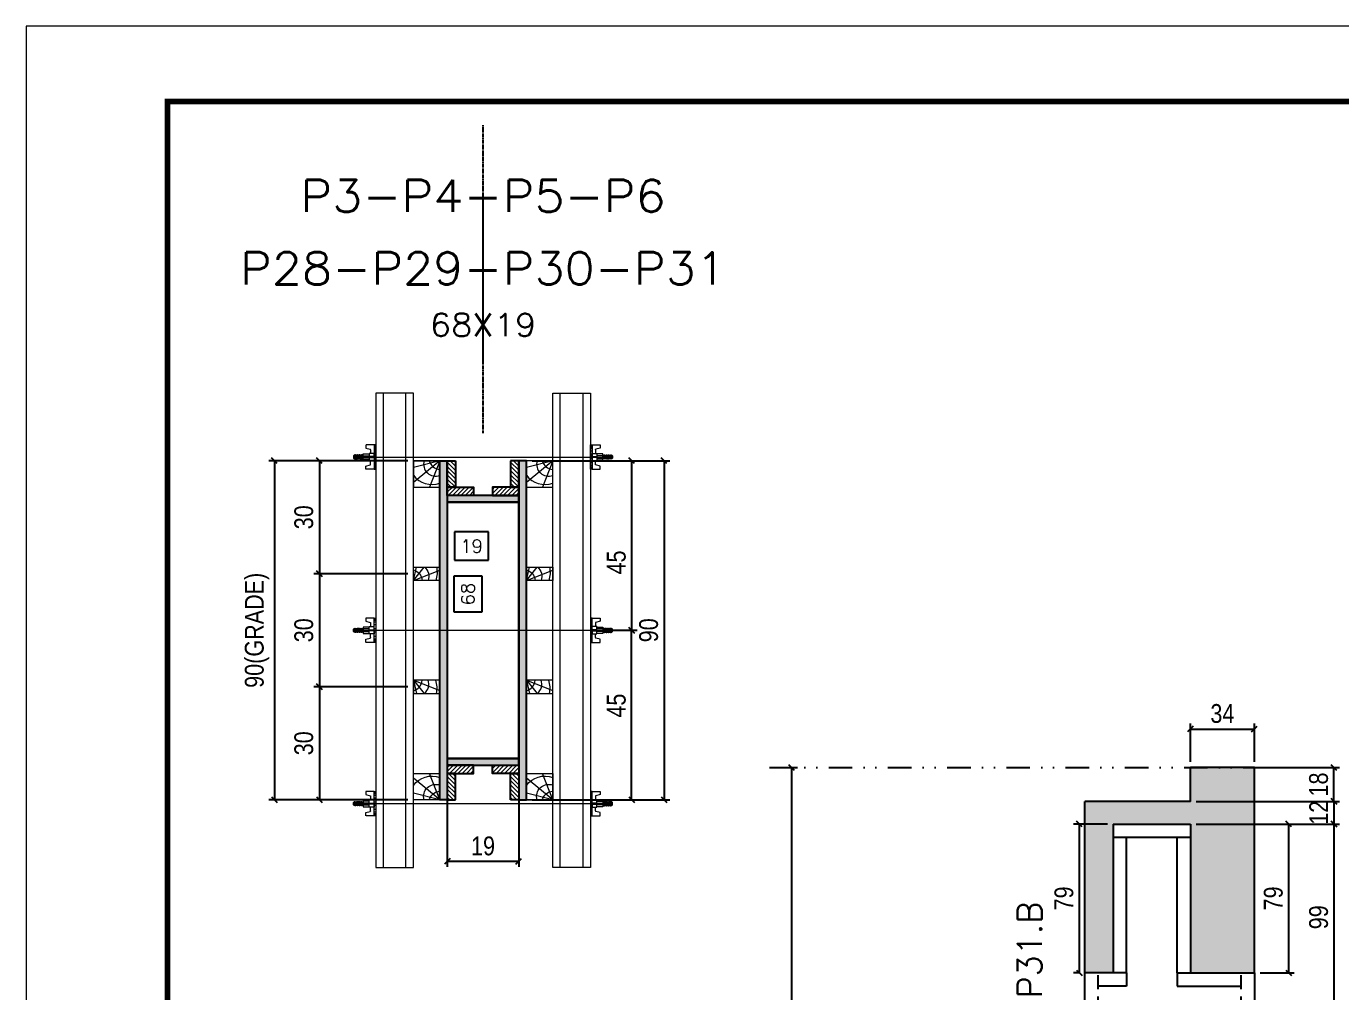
# Model space of a CAD drawing. Extents: x 808 to 7089, y -98 to 17032.
# Drawn here: x 5577 to 6275, y 15371 to 15884 of the extents above; entities that cross this region are included whole.
import ezdxf
from ezdxf.enums import TextEntityAlignment as Align

# ---------------------------------------------------------------- set-up
doc = ezdxf.new("R2010")
doc.units = 0
for name, pattern in [('DASHED', [0.75, 0.5, -0.25]), ('DIVIDE2', [0.625, 0.25, -0.125, 0, -0.125, 0, -0.125]), ('HIDDEN', [0.375, 0.25, -0.125])]:
    doc.linetypes.add(name, pattern=pattern)
for name, color, linetype in [('CHAPA', 1, 'Continuous'), ('COTA', 241, 'Continuous'), ('Cota Seção (2x)', 241, 'Continuous'), ('MEIO_PONT', 93, 'Continuous'), ('Nível', 160, 'Continuous'), ('Painéis', 200, 'Continuous'), ('SARR_2.2x7', 40, 'Continuous'), ('SARRAFO', 251, 'Continuous'), ('Sarrafo de Pressão', 42, 'HIDDEN'), ('Texto de Titulo', 7, 'Continuous'), ('Texto Qtd Sarr', 242, 'Continuous')]:
    doc.layers.add(name, color=color, linetype=linetype)
for name, color, linetype, lineweight in [('Folhas', 255, 'Continuous', 9), ('Hachura', 251, 'Continuous', 9), ('Madeira', 126, 'Continuous', 18), ('Perfil Metálico', 224, 'Continuous', 18), ('SARRAFO DE PRESSAO', 251, 'DASHED', 9), ('Texto Seção', 7, 'Continuous', 15)]:
    doc.layers.add(name, color=color, linetype=linetype, lineweight=lineweight)
doc.styles.add('COTA TECNICA', font='techl___.ttf', dxfattribs={"height": 10})
doc.styles.add('COTA TECNICA 2X', font='techl___.ttf', dxfattribs={"height": 10})
doc.styles.add('COTA TECNICA-50', font='techl___.ttf', dxfattribs={"height": 10})
doc.styles.add('REGUA-120', font='ROMANS.shx', dxfattribs={"height": 15})
doc.styles.add('ROMANS', font='romans.shx')
doc.dimstyles.new('COTA PAINEL-50', dxfattribs={"dimtxt": 10, "dimasz": 3, "dimexe": 3, "dimexo": 3, "dimgap": 3, "dimtad": 1, "dimdec": 1, "dimzin": 12, "dimdsep": 46, "dimtxsty": 'COTA TECNICA-50', "dimblk1": 'OBLIQUE', "dimblk2": 'OBLIQUE', "dimsah": 1, "dimcen": 0.9, "dimclrd": 4, "dimclre": 4, "dimclrt": 240, "dimadec": 1, "dimazin": 3, "dimtfac": 1, "dimtdec": 1, "dimtmove": 0, "dimatfit": 3, "dimfxl": 1, "dimtolj": 1, "dimtzin": 12, "dimarcsym": 0})
doc.dimstyles.new('PAINEL', dxfattribs={"dimtxt": 10, "dimasz": 3, "dimexe": 3, "dimexo": 3, "dimgap": 3, "dimtad": 1, "dimdec": 1, "dimzin": 12, "dimdsep": 46, "dimtxsty": 'COTA TECNICA', "dimblk1": 'OBLIQUE', "dimblk2": 'OBLIQUE', "dimsah": 1, "dimcen": 0.9, "dimclrd": 4, "dimclre": 4, "dimclrt": 240, "dimadec": 1, "dimazin": 3, "dimtfac": 1, "dimtdec": 1, "dimtmove": 0, "dimatfit": 3, "dimfxl": 1, "dimtolj": 1, "dimtzin": 12, "dimarcsym": 0})
doc.dimstyles.new('SECAO PILAR', dxfattribs={"dimtxt": 10, "dimasz": 3, "dimexe": 3, "dimexo": 3, "dimgap": 3, "dimtad": 1, "dimdec": 1, "dimlfac": 0.5, "dimzin": 12, "dimdsep": 46, "dimtxsty": 'COTA TECNICA 2X', "dimblk1": 'OBLIQUE', "dimblk2": 'OBLIQUE', "dimsah": 1, "dimcen": 0.9, "dimclrd": 256, "dimclre": 256, "dimclrt": 256, "dimadec": 1, "dimazin": 3, "dimtfac": 1, "dimtdec": 1, "dimtmove": 0, "dimatfit": 3, "dimfxl": 1, "dimtolj": 1, "dimtzin": 12, "dimarcsym": 0})
doc.dimstyles.new('SECÇÃO 2', dxfattribs={"dimtxt": 7, "dimasz": 6, "dimexe": 0.18, "dimexo": 2, "dimgap": -4, "dimtad": 3, "dimdec": 1, "dimlfac": 0.5, "dimzin": 12, "dimdsep": 46, "dimtxsty": 'ROMANS', "dimblk": 'ARCHTICK', "dimcen": 0.09, "dimse1": 1, "dimse2": 1, "dimsd1": 1, "dimsd2": 1, "dimclrd": 180, "dimclre": 5, "dimclrt": 1, "dimadec": 0, "dimazin": 3, "dimtfac": 1, "dimtdec": 1, "dimtofl": 0, "dimtmove": 0, "dimatfit": 3, "dimldrblk": 'ARCHTICK', "dimfxl": 1, "dimtolj": 1, "dimtzin": 0, "dimarcsym": 0})
pattern_1 = [(135, (-17091.1836, 24976.1501), (-1.12253202, -1.12253202), [])]
pattern_2 = [(135, (-17091.1836, 24777.1501), (-1.12253202, -1.12253202), [])]
pattern_3 = [(45, (15303.1764, 38383.0064), (-1.12253202, 1.12253202), [])]
pattern_4 = [(45, (15303.1764, 38419.0064), (-1.12253202, 1.12253202), [])]

# ---------------------------------------------------------------- blocks, each defined once
blk = doc.blocks.new('9999999999')
at = {"layer": 'Folhas'}
blk.add_lwpolyline([(98138.98, 34190.21), (99623.98, 34190.21), (99623.98, 35240.21), (98138.98, 35240.21)], close=True, dxfattribs=at)
at = {"layer": 'Folhas', "color": 30, "const_width": 3}
blk.add_lwpolyline([(98213.98, 34230.21), (99583.98, 34230.21), (99583.98, 35200.21), (98213.98, 35200.21)], close=True, dxfattribs=at)
blk = doc.blocks.new('titulo1')
at = {"layer": 'Defpoints', "color": 252, "linetype": 'HIDDEN', "ltscale": 2}
blk.add_line((0, 0), (0, 125), dxfattribs=at)
at = {"layer": 'Defpoints', "style": 'ROMANS', "oblique": 15}
blk.add_attdef('FOLHA', text='', height=10, dxfattribs=at).set_placement((0, 15.58), align=Align.MIDDLE_CENTER)
at = {"layer": 'Texto Qtd Sarr', "color": 3, "style": 'ROMANS', "oblique": 15}
for tag, height, p in [('TITULO', 17, (0, 71.45)), ('SEÇÃO', 12, (0, 41.55))]:
    blk.add_attdef(tag, text='', height=height, dxfattribs=at).set_placement(p, align=Align.MIDDLE_CENTER)
blk = doc.blocks.new('*D52')
at = {"layer": 'Cota Seção (2x)', "color": 180, "lineweight": -2, "transparency": 16777216}
for p, q in [((5818.7, 15591.93), (5803.7, 15591.93)), ((5803.7, 15591.93), (5803.7, 15572.93)), ((5818.7, 15572.93), (5818.7, 15591.93)), ((5803.7, 15572.93), (5818.7, 15572.93))]:
    blk.add_line(p, q, dxfattribs=at)
at = {"layer": 'Defpoints', "color": 0, "transparency": 16777216}
for p in [(5800.22, 15631.2), (5800.22, 15495.2), (5822.7, 15495.2)]:
    blk.add_point(p, dxfattribs=at)
at = {"layer": 'Cota Seção (2x)', "color": 1, "transparency": 16777216, "insert": (5811.2, 15582.43), "char_height": 7, "attachment_point": 5, "rotation": 90, "style": 'ROMANS'}
blk.add_mtext('\\A1;68', dxfattribs=at)
blk = doc.blocks.new('_ArchTick')
at = {"color": 0, "linetype": 'ByBlock', "const_width": 0.15}
blk.add_lwpolyline([(-0.5, -0.5), (0.5, 0.5)], dxfattribs=at)
blk = doc.blocks.new('*D53')
at = {"layer": 'Cota Seção (2x)', "color": 180, "lineweight": -2, "transparency": 16777216}
for p, q in [((5822.14, 15615.41), (5804.14, 15615.41)), ((5804.14, 15615.41), (5804.14, 15600.41)), ((5822.14, 15600.41), (5822.14, 15615.41)), ((5804.14, 15600.41), (5822.14, 15600.41))]:
    blk.add_line(p, q, dxfattribs=at)
at = {"layer": 'Defpoints', "color": 0, "transparency": 16777216}
for p in [(5800.22, 15631.2), (5838.22, 15631.2), (5838.22, 15596.41)]:
    blk.add_point(p, dxfattribs=at)
at = {"layer": 'Cota Seção (2x)', "color": 1, "transparency": 16777216, "insert": (5813.14, 15607.91), "char_height": 7, "attachment_point": 5, "style": 'ROMANS'}
blk.add_mtext('\\A1;19', dxfattribs=at)
blk = doc.blocks.new('_Oblique')
at = {"color": 0, "linetype": 'ByBlock', "lineweight": -2}
blk.add_line((-0.5, -0.5), (0.5, 0.5), dxfattribs=at)
blk = doc.blocks.new('*D61')
at = {"layer": 'Cota Seção (2x)', "lineweight": -2, "transparency": 16777216}
for p, q in [((5800.22, 15488.6), (5800.22, 15437.56)), ((5838.22, 15488.6), (5838.22, 15437.56)), ((5800.22, 15440.56), (5838.22, 15440.56))]:
    blk.add_line(p, q, dxfattribs=at)
at = {"layer": 'Defpoints', "color": 0, "transparency": 16777216}
for p in [(5800.22, 15491.6), (5838.22, 15491.6), (5838.22, 15440.56)]:
    blk.add_point(p, dxfattribs=at)
at = {"layer": 'Cota Seção (2x)', "lineweight": -2, "transparency": 16777216, "xscale": 3, "yscale": 3, "zscale": 3, "rotation": 180}
blk.add_blockref('_Oblique', (5800.22, 15440.56), dxfattribs=at)
at = {"layer": 'Cota Seção (2x)', "lineweight": -2, "transparency": 16777216, "xscale": 3, "yscale": 3, "zscale": 3}
blk.add_blockref('_Oblique', (5838.22, 15440.56), dxfattribs=at)
at = {"layer": 'Cota Seção (2x)', "transparency": 16777216, "insert": (5819.22, 15448.65), "char_height": 10, "attachment_point": 5, "style": 'COTA TECNICA 2X'}
blk.add_mtext('\\A1;19', dxfattribs=at)
blk = doc.blocks.new('*D54')
at = {"layer": 'Cota Seção (2x)', "lineweight": -2, "transparency": 16777216}
for p, q in [((5779.22, 15653.2), (5705.45, 15653.2)), ((5708.45, 15653.2), (5708.45, 15473.2)), ((5779.22, 15473.2), (5705.45, 15473.2))]:
    blk.add_line(p, q, dxfattribs=at)
at = {"layer": 'Defpoints', "color": 0, "transparency": 16777216}
for p in [(5782.22, 15653.2), (5708.45, 15473.2), (5782.22, 15473.2)]:
    blk.add_point(p, dxfattribs=at)
at = {"layer": 'Cota Seção (2x)', "lineweight": -2, "transparency": 16777216, "xscale": 3, "yscale": 3, "zscale": 3}
for p, rotation in [((5708.45, 15653.2), 90), ((5708.45, 15473.2), 270)]:
    blk.add_blockref('_Oblique', p, dxfattribs=dict(at, rotation=rotation))
at = {"layer": 'Cota Seção (2x)', "transparency": 16777216, "insert": (5699.23, 15563.2), "char_height": 10, "attachment_point": 5, "rotation": 90, "style": 'COTA TECNICA 2X'}
blk.add_mtext('\\A1;90(GRADE)', dxfattribs=at)
blk = doc.blocks.new('*D55')
at = {"layer": 'Cota Seção (2x)', "lineweight": -2, "transparency": 16777216}
for p, q in [((5779.22, 15533.2), (5729.29, 15533.2)), ((5732.29, 15533.2), (5732.29, 15473.2)), ((5779.22, 15473.2), (5729.29, 15473.2))]:
    blk.add_line(p, q, dxfattribs=at)
at = {"layer": 'Defpoints', "color": 0, "transparency": 16777216}
for p in [(5782.22, 15533.2), (5732.29, 15473.2), (5782.22, 15473.2)]:
    blk.add_point(p, dxfattribs=at)
at = {"layer": 'Cota Seção (2x)', "lineweight": -2, "transparency": 16777216, "xscale": 3, "yscale": 3, "zscale": 3}
for p, rotation in [((5732.29, 15533.2), 90), ((5732.29, 15473.2), 270)]:
    blk.add_blockref('_Oblique', p, dxfattribs=dict(at, rotation=rotation))
at = {"layer": 'Cota Seção (2x)', "transparency": 16777216, "insert": (5724.07, 15503.2), "char_height": 10, "attachment_point": 5, "rotation": 90, "style": 'COTA TECNICA 2X'}
blk.add_mtext('\\A1;30', dxfattribs=at)
blk = doc.blocks.new('*D56')
at = {"layer": 'Cota Seção (2x)', "lineweight": -2, "transparency": 16777216}
for p, q in [((5779.22, 15653.2), (5729.29, 15653.2)), ((5732.29, 15653.2), (5732.29, 15593.2)), ((5779.22, 15593.2), (5729.29, 15593.2))]:
    blk.add_line(p, q, dxfattribs=at)
at = {"layer": 'Defpoints', "color": 0, "transparency": 16777216}
for p in [(5782.22, 15653.2), (5732.29, 15593.2), (5782.22, 15593.2)]:
    blk.add_point(p, dxfattribs=at)
at = {"layer": 'Cota Seção (2x)', "lineweight": -2, "transparency": 16777216, "xscale": 3, "yscale": 3, "zscale": 3}
for p, rotation in [((5732.29, 15653.2), 90), ((5732.29, 15593.2), 270)]:
    blk.add_blockref('_Oblique', p, dxfattribs=dict(at, rotation=rotation))
at = {"layer": 'Cota Seção (2x)', "transparency": 16777216, "insert": (5724.07, 15623.2), "char_height": 10, "attachment_point": 5, "rotation": 90, "style": 'COTA TECNICA 2X'}
blk.add_mtext('\\A1;30', dxfattribs=at)
blk = doc.blocks.new('*D57')
at = {"layer": 'Cota Seção (2x)', "lineweight": -2, "transparency": 16777216}
for p, q in [((5779.22, 15593.2), (5729.29, 15593.2)), ((5732.29, 15593.2), (5732.29, 15533.2)), ((5779.22, 15533.2), (5729.29, 15533.2))]:
    blk.add_line(p, q, dxfattribs=at)
at = {"layer": 'Defpoints', "color": 0, "transparency": 16777216}
for p in [(5782.22, 15593.2), (5732.29, 15533.2), (5782.22, 15533.2)]:
    blk.add_point(p, dxfattribs=at)
at = {"layer": 'Cota Seção (2x)', "lineweight": -2, "transparency": 16777216, "xscale": 3, "yscale": 3, "zscale": 3}
for p, rotation in [((5732.29, 15593.2), 90), ((5732.29, 15533.2), 270)]:
    blk.add_blockref('_Oblique', p, dxfattribs=dict(at, rotation=rotation))
at = {"layer": 'Cota Seção (2x)', "transparency": 16777216, "insert": (5724.07, 15563.2), "char_height": 10, "attachment_point": 5, "rotation": 90, "style": 'COTA TECNICA 2X'}
blk.add_mtext('\\A1;30', dxfattribs=at)
blk = doc.blocks.new('*D58')
at = {"layer": 'Cota Seção (2x)', "lineweight": -2, "transparency": 16777216}
for p, q in [((5845.22, 15653.2), (5918.33, 15653.2)), ((5915.33, 15653.2), (5915.33, 15473.2)), ((5845.22, 15473.2), (5918.33, 15473.2))]:
    blk.add_line(p, q, dxfattribs=at)
at = {"layer": 'Defpoints', "color": 0, "transparency": 16777216}
for p in [(5842.22, 15653.2), (5842.22, 15473.2), (5915.33, 15473.2)]:
    blk.add_point(p, dxfattribs=at)
at = {"layer": 'Cota Seção (2x)', "lineweight": -2, "transparency": 16777216, "xscale": 3, "yscale": 3, "zscale": 3}
for p, rotation in [((5915.33, 15653.2), 90), ((5915.33, 15473.2), 270)]:
    blk.add_blockref('_Oblique', p, dxfattribs=dict(at, rotation=rotation))
at = {"layer": 'Cota Seção (2x)', "transparency": 16777216, "insert": (5907.2, 15563.2), "char_height": 10, "attachment_point": 5, "rotation": 90, "style": 'COTA TECNICA 2X'}
blk.add_mtext('\\A1;90', dxfattribs=at)
blk = doc.blocks.new('*D59')
at = {"layer": 'Cota Seção (2x)', "lineweight": -2, "transparency": 16777216}
for p, q in [((5879.22, 15653.2), (5901.13, 15653.2)), ((5898.13, 15653.2), (5898.13, 15563.2)), ((5879.22, 15563.2), (5901.13, 15563.2))]:
    blk.add_line(p, q, dxfattribs=at)
at = {"layer": 'Defpoints', "color": 0, "transparency": 16777216}
for p in [(5876.22, 15653.2), (5876.22, 15563.2), (5898.13, 15563.2)]:
    blk.add_point(p, dxfattribs=at)
at = {"layer": 'Cota Seção (2x)', "lineweight": -2, "transparency": 16777216, "xscale": 3, "yscale": 3, "zscale": 3}
for p, rotation in [((5898.13, 15653.2), 90), ((5898.13, 15563.2), 270)]:
    blk.add_blockref('_Oblique', p, dxfattribs=dict(at, rotation=rotation))
at = {"layer": 'Cota Seção (2x)', "transparency": 16777216, "insert": (5890.02, 15599.2), "char_height": 10, "attachment_point": 5, "rotation": 90, "style": 'COTA TECNICA 2X'}
blk.add_mtext('\\A1;45', dxfattribs=at)
blk = doc.blocks.new('*D60')
at = {"layer": 'Cota Seção (2x)', "lineweight": -2, "transparency": 16777216}
for p, q in [((5879.22, 15563.2), (5901.13, 15563.2)), ((5898.13, 15473.2), (5898.13, 15563.2)), ((5879.22, 15473.2), (5901.13, 15473.2))]:
    blk.add_line(p, q, dxfattribs=at)
at = {"layer": 'Defpoints', "color": 0, "transparency": 16777216}
for p in [(5876.22, 15563.2), (5898.13, 15563.2), (5876.22, 15473.2)]:
    blk.add_point(p, dxfattribs=at)
at = {"layer": 'Cota Seção (2x)', "lineweight": -2, "transparency": 16777216, "xscale": 3, "yscale": 3, "zscale": 3}
for p, rotation in [((5898.13, 15563.2), 90), ((5898.13, 15473.2), 270)]:
    blk.add_blockref('_Oblique', p, dxfattribs=dict(at, rotation=rotation))
at = {"layer": 'Cota Seção (2x)', "transparency": 16777216, "insert": (5890.02, 15523.2), "char_height": 10, "attachment_point": 5, "rotation": 90, "style": 'COTA TECNICA 2X'}
blk.add_mtext('\\A1;45', dxfattribs=at)
blk = doc.blocks.new('C')
at = {"layer": 'Hachura', "color": 0}
for p, q in [((0, 3.22), (0, -3.22)), ((0.45, 3.22), (0, 3.22)), ((0.46, 3.16), (0, 3.16)), ((0.46, 3.05), (0, 3.05)), ((0.46, 2.88), (0, 2.88)), ((0, 2.75), (0, -1.16)), ((0.46, 2.65), (0, 2.65)), ((0.46, 2.23), (0, 2.23)), ((0.46, 1.51), (0, 1.51)), ((0.39, 0.49), (0.17, 0.49)), ((0.45, -3.23), (0.45, 3.22)), ((0.45, 3.22), (2.58, 3.22)), ((1.74, 0.97), (0.45, 0.97)), ((1.45, 0.1), (0.45, 0.1)), ((1.35, 1.94), (1.35, 0.96)), ((2.58, 2.39), (1.47, 2.09)), ((1.74, -0.97), (1.74, 0.97)), ((1.74, 0.97), (1.74, 0.84)), ((1.74, 0.97), (1.74, 0.84)), ((1.74, 0.84), (3.35, 0.84)), ((3.35, 0.45), (1.74, 0.45)), ((2.58, 3.22), (2.58, 2.39)), ((3.32, 0.84), (3.32, -0.84)), ((3.35, 0.84), (3.35, -0.84)), ((3.68, 0.45), (3.35, 0.45)), ((3.84, -0.52), (3.35, 0.45)), ((3.35, 0.06), (3.67, -0.57)), ((3.68, 0.45), (4.16, -0.52)), ((3.72, 0.5), (4.25, -0.57)), ((4.37, -0.55), (3.83, 0.53)), ((4.15, 0.45), (3.93, 0.45)), ((4.42, -0.52), (3.93, 0.45)), ((4.15, 0.45), (4.26, 0.45)), ((4.26, 0.45), (4.74, -0.52)), ((4.3, 0.5), (4.83, -0.57)), ((4.95, -0.55), (4.41, 0.53)), ((4.51, 0.45), (4.84, 0.45)), ((5, -0.52), (4.51, 0.45)), ((4.84, 0.45), (5.32, -0.52)), ((4.88, 0.5), (5.41, -0.57)), ((5.53, -0.55), (4.99, 0.53)), ((5.58, -0.52), (5.09, 0.45)), ((5.42, 0.45), (5.09, 0.45)), ((5.58, -0.52), (5.09, 0.45)), ((5.42, 0.45), (5.74, -0.19)), ((5.46, 0.5), (5.74, -0.07)), ((5.74, 0.19), (5.57, 0.53)), ((5.74, 0.32), (5.68, 0.45)), ((5.68, 0.45), (5.74, 0.45)), ((5.74, 0.45), (5.9, 0.29)), ((5.74, 0.45), (5.74, -0.52)), ((5.9, -0.36), (5.9, 0.29)), ((0.45, 0), (0, 0)), ((0.46, -1.52), (0, -1.52)), ((0.46, -2.23), (0, -2.23)), ((0.46, -2.65), (0, -2.65)), ((0.46, -2.88), (0, -2.88)), ((0.46, -3.05), (0, -3.05)), ((0.46, -3.16), (0, -3.16)), ((0, -3.22), (2.57, -3.22)), ((0.08, -0.48), (0.29, -0.48)), ((0.29, -0.48), (0.4, -0.48)), ((0.45, 0), (0.45, -0.97)), ((0.45, -0.16), (1.45, -0.16)), ((0.45, -0.65), (0.45, -0.32)), ((0.45, -3.23), (0.45, -0.65)), ((0.45, -0.97), (1.74, -0.97)), ((1.35, -1.94), (1.35, -0.97)), ((2.58, -2.39), (1.47, -2.1)), ((3.35, -0.32), (1.74, -0.32)), ((3.35, -0.84), (1.74, -0.84)), ((2.58, -3.23), (2.58, -2.39)), ((3.35, -0.07), (3.58, -0.52)), ((3.35, -0.52), (3.58, -0.52)), ((3.84, -0.52), (4.16, -0.52)), ((4.42, -0.52), (4.74, -0.52)), ((4.63, -0.52), (4.74, -0.52)), ((5, -0.52), (5.32, -0.52)), ((5.58, -0.52), (5.74, -0.52)), ((5.74, -0.52), (5.9, -0.36)), ((5.74, -0.52), (5.74, -0.52))]:
    blk.add_line(p, q, dxfattribs=at)
for centre, radius, start, end in [((1.52, 1.94), 0.161, 104.7436, 180), ((1.44, -0.03), 0.129, 272.695, 87.305), ((3.81, 0.39), 0.143, 25.5688, 154.4312), ((4.39, 0.39), 0.143, 25.5688, 154.4312), ((4.97, 0.39), 0.143, 25.5688, 154.4312), ((5.55, 0.39), 0.143, 25.5688, 154.4312), ((0.17, -0.37), 0.174, 221.744, 317.8592), ((1.52, -1.94), 0.161, 180, 255.2564), ((3.71, -0.4), 0.174, 222.1408, 318.256), ((4.29, -0.4), 0.174, 222.1408, 318.256), ((4.87, -0.4), 0.174, 222.1408, 318.256), ((5.45, -0.4), 0.174, 222.1408, 318.256), ((5.61, -0.4), 0.174, 317.8592, 318.256)]:
    blk.add_arc(centre, radius, start, end, dxfattribs=at)
blk = doc.blocks.new('PONTALETE')
at = {"layer": 'Madeira'}
for q in [(2.71, 7), (7, 5.76), (7, 1.74)]:
    blk.add_line((0, 0), q, dxfattribs=at)
blk.add_lwpolyline([(0, 0), (7, 0), (7, 7), (0, 7)], close=True, dxfattribs=at)
for centre, radius, start, end in [((2.04, 0.06), 6.23, 37.2818, 109.0913), ((1.09, 0.9), 3.19, 343.603, 109.9847), ((-0.21, -0.78), 3.09, 14.6322, 86.0383)]:
    blk.add_arc(centre, radius, start, end, dxfattribs=at)
blk = doc.blocks.new('MEIO PONTALETE')
at = {"layer": 'Madeira'}
for q in [(2.71, 7), (3.5, 2.88), (3.5, 0.87)]:
    blk.add_line((0, 0), q, dxfattribs=at)
blk.add_lwpolyline([(0, 0), (3.5, 0), (3.5, 7), (0, 7)], close=True, dxfattribs=at)
for centre, radius, start, end in [((2.04, 0.06), 6.23, 76.4499, 109.0913), ((1.09, 0.9), 3.19, 40.9063, 109.9847), ((-0.21, -0.78), 3.09, 14.6322, 86.0383)]:
    blk.add_arc(centre, radius, start, end, dxfattribs=at)
blk = doc.blocks.new('*D94')
at = {"layer": 'COTA', "color": 4, "lineweight": -2, "transparency": 16777216}
for p, q in [((5974.34, 15490.32), (5986.19, 15490.32)), ((5983.19, 15159.32), (5983.19, 15490.32)), ((5974.34, 15159.32), (5986.19, 15159.32))]:
    blk.add_line(p, q, dxfattribs=at)
at = {"layer": 'Defpoints', "color": 0, "transparency": 16777216}
for p in [(5971.34, 15490.32), (5983.19, 15490.32), (5971.34, 15159.32)]:
    blk.add_point(p, dxfattribs=at)
at = {"layer": 'COTA', "color": 4, "lineweight": -2, "transparency": 16777216, "xscale": 3, "yscale": 3, "zscale": 3}
for p, rotation in [((5983.19, 15490.32), 90), ((5983.19, 15159.32), 270)]:
    blk.add_blockref('_Oblique', p, dxfattribs=dict(at, rotation=rotation))
at = {"layer": 'COTA', "color": 240, "transparency": 16777216, "insert": (5974.97, 15324.82), "char_height": 10, "attachment_point": 5, "rotation": 90, "style": 'COTA TECNICA-50'}
blk.add_mtext('\\A1;331', dxfattribs=at)
blk = doc.blocks.new('*D71')
at = {"layer": 'COTA', "color": 4, "lineweight": -2, "transparency": 16777216}
for p, q in [((6197.85, 15460.32), (6274.08, 15460.32)), ((6271.08, 15460.32), (6271.08, 15361.32)), ((6231.85, 15361.32), (6274.08, 15361.32))]:
    blk.add_line(p, q, dxfattribs=at)
at = {"layer": 'Defpoints', "color": 0, "transparency": 16777216}
for p in [(6194.85, 15460.32), (6228.85, 15361.32), (6271.08, 15361.32)]:
    blk.add_point(p, dxfattribs=at)
at = {"layer": 'COTA', "color": 4, "lineweight": -2, "transparency": 16777216, "xscale": 3, "yscale": 3, "zscale": 3}
for p, rotation in [((6271.08, 15460.32), 90), ((6271.08, 15361.32), 270)]:
    blk.add_blockref('_Oblique', p, dxfattribs=dict(at, rotation=rotation))
at = {"layer": 'COTA', "color": 240, "transparency": 16777216, "insert": (6262.99, 15410.82), "char_height": 10, "attachment_point": 5, "rotation": 90, "style": 'COTA TECNICA'}
blk.add_mtext('\\A1;99', dxfattribs=at)
blk = doc.blocks.new('*D85')
at = {"layer": 'COTA', "color": 4, "lineweight": -2, "transparency": 16777216}
for p, q in [((6197.85, 15460.32), (6250.03, 15460.32)), ((6247.03, 15460.32), (6247.03, 15381.32)), ((6231.85, 15381.32), (6250.03, 15381.32))]:
    blk.add_line(p, q, dxfattribs=at)
at = {"layer": 'Defpoints', "color": 0, "transparency": 16777216}
for p in [(6194.85, 15460.32), (6228.85, 15381.32), (6247.03, 15381.32)]:
    blk.add_point(p, dxfattribs=at)
at = {"layer": 'COTA', "color": 4, "lineweight": -2, "transparency": 16777216, "xscale": 3, "yscale": 3, "zscale": 3}
for p, rotation in [((6247.03, 15460.32), 90), ((6247.03, 15381.32), 270)]:
    blk.add_blockref('_Oblique', p, dxfattribs=dict(at, rotation=rotation))
at = {"layer": 'COTA', "color": 240, "transparency": 16777216, "insert": (6238.92, 15420.82), "char_height": 10, "attachment_point": 5, "rotation": 90, "style": 'COTA TECNICA'}
blk.add_mtext('\\A1;79', dxfattribs=at)
blk = doc.blocks.new('*D87')
at = {"layer": 'COTA', "color": 4, "lineweight": -2, "transparency": 16777216}
for p, q in [((6231.85, 15490.32), (6274.08, 15490.32)), ((6271.08, 15472.32), (6271.08, 15490.32)), ((6197.85, 15472.32), (6274.08, 15472.32))]:
    blk.add_line(p, q, dxfattribs=at)
at = {"layer": 'Defpoints', "color": 0, "transparency": 16777216}
for p in [(6228.85, 15490.32), (6271.08, 15490.32), (6194.85, 15472.32)]:
    blk.add_point(p, dxfattribs=at)
at = {"layer": 'COTA', "color": 4, "lineweight": -2, "transparency": 16777216, "xscale": 3, "yscale": 3, "zscale": 3}
for p, rotation in [((6271.08, 15490.32), 90), ((6271.08, 15472.32), 270)]:
    blk.add_blockref('_Oblique', p, dxfattribs=dict(at, rotation=rotation))
at = {"layer": 'COTA', "color": 240, "transparency": 16777216, "insert": (6262.98, 15481.32), "char_height": 10, "attachment_point": 5, "rotation": 90, "style": 'COTA TECNICA'}
blk.add_mtext('\\A1;18', dxfattribs=at)
blk = doc.blocks.new('*D88')
at = {"layer": 'COTA', "color": 4, "lineweight": -2, "transparency": 16777216}
for p, q in [((6197.85, 15472.32), (6274.08, 15472.32)), ((6271.08, 15472.32), (6271.08, 15460.32)), ((6197.85, 15460.32), (6274.08, 15460.32))]:
    blk.add_line(p, q, dxfattribs=at)
at = {"layer": 'Defpoints', "color": 0, "transparency": 16777216}
for p in [(6194.85, 15472.32), (6194.85, 15460.32), (6271.08, 15460.32)]:
    blk.add_point(p, dxfattribs=at)
at = {"layer": 'COTA', "color": 4, "lineweight": -2, "transparency": 16777216, "xscale": 3, "yscale": 3, "zscale": 3}
for p, rotation in [((6271.08, 15472.32), 90), ((6271.08, 15460.32), 270)]:
    blk.add_blockref('_Oblique', p, dxfattribs=dict(at, rotation=rotation))
at = {"layer": 'COTA', "color": 240, "transparency": 16777216, "insert": (6263.02, 15466.32), "char_height": 10, "attachment_point": 5, "rotation": 90, "style": 'COTA TECNICA'}
blk.add_mtext('\\A1;12', dxfattribs=at)
blk = doc.blocks.new('*D92')
at = {"layer": 'COTA', "color": 4, "lineweight": -2, "transparency": 16777216}
for p, q in [((6150.85, 15460.32), (6132.85, 15460.32)), ((6135.85, 15460.32), (6135.85, 15381.32)), ((6135.85, 15381.32), (6132.85, 15381.32))]:
    blk.add_line(p, q, dxfattribs=at)
at = {"layer": 'Defpoints', "color": 0, "transparency": 16777216}
for p in [(6153.85, 15460.32), (6135.85, 15381.32), (6138.85, 15381.32)]:
    blk.add_point(p, dxfattribs=at)
at = {"layer": 'COTA', "color": 4, "lineweight": -2, "transparency": 16777216, "xscale": 3, "yscale": 3, "zscale": 3}
for p, rotation in [((6135.85, 15460.32), 90), ((6135.85, 15381.32), 270)]:
    blk.add_blockref('_Oblique', p, dxfattribs=dict(at, rotation=rotation))
at = {"layer": 'COTA', "color": 240, "transparency": 16777216, "insert": (6127.74, 15420.82), "char_height": 10, "attachment_point": 5, "rotation": 90, "style": 'COTA TECNICA'}
blk.add_mtext('\\A1;79', dxfattribs=at)
blk = doc.blocks.new('*D629')
at = {"layer": 'COTA', "color": 4, "lineweight": -2, "transparency": 16777216}
for p, q in [((6194.85, 15493.32), (6194.85, 15513.74)), ((6194.85, 15510.74), (6228.85, 15510.74)), ((6228.85, 15493.32), (6228.85, 15513.74))]:
    blk.add_line(p, q, dxfattribs=at)
at = {"layer": 'Defpoints', "color": 0, "transparency": 16777216}
for p in [(6228.85, 15510.74), (6194.85, 15490.32), (6228.85, 15490.32)]:
    blk.add_point(p, dxfattribs=at)
at = {"layer": 'COTA', "color": 4, "lineweight": -2, "transparency": 16777216, "xscale": 3, "yscale": 3, "zscale": 3, "rotation": 180}
blk.add_blockref('_Oblique', (6194.85, 15510.74), dxfattribs=at)
at = {"layer": 'COTA', "color": 4, "lineweight": -2, "transparency": 16777216, "xscale": 3, "yscale": 3, "zscale": 3}
blk.add_blockref('_Oblique', (6228.85, 15510.74), dxfattribs=at)
at = {"layer": 'COTA', "color": 240, "transparency": 16777216, "insert": (6211.85, 15518.96), "char_height": 10, "attachment_point": 5, "style": 'COTA TECNICA'}
blk.add_mtext('\\A1;34', dxfattribs=at)

msp = doc.modelspace()

# ---------------------------------------------------------------- hatches: boundary and pattern name
at = {"layer": 'COTA', "linetype": 'ByBlock'}
h = msp.add_hatch(dxfattribs=at)
h.set_pattern_fill('AR-CONC', color=256, scale=0.03)
h.set_pattern_definition([(50, (3170, 1148.575), (5.4655401, -0.4781726), [0.5715, -6.2865]), (355, (3170, 1148.575), (-1.0573026, 5.7317054), [0.4572, -5.0292175]), (100.451445, (3170.4555, 1148.535), (4.4082374, 5.2535326), [0.4857003, -5.3427073]), (46.1842, (3170, 1150.099), (8.1323712, -1.2612698), [0.85725, -9.42975]), (96.63556, (3170.678, 1149.994), (7.122124, 7.4227837), [0.7285507, -8.0140682]), (351.18415, (3170, 1150.099), (7.122124, 7.4227837), [0.685799, -7.543792]), (21, (3170.762, 1149.718), (4.5484317, -3.067956), [0.5715, -6.2865]), (326, (3170.762, 1149.718), (1.8540609, 5.525639), [0.4572, -5.0292]), (71.451445, (3171.141, 1149.4624), (6.4024926, 2.457683), [0.4857003, -5.3426981]), (37.5, (3170, 1148.5751), (0.0926581, 2.53665117), [0, -4.96824, 0, -5.1054, 0, -5.04825]), (7.5, (3170, 1148.575), (2.0045899, 3.00541724), [0, -2.91084, 0, -4.85394, 0, -1.92405]), (327.5, (3168.3007, 1148.5751), (4.06771786, -0.17186232), [0, -1.905, 0, -5.9436, 0, -7.8867]), (317.5, (3167.5387, 1148.575), (4.4438754, 0.7627947), [0, -2.4765, 0, -3.94716, 0, -5.6007])])
h.paths.add_polyline_path([(6228.85, 15490.32), (6194.85, 15490.32), (6194.85, 15472.32), (6138.85, 15472.32), (6138.85, 15381.32), (6153.85, 15381.32), (6153.85, 15460.32), (6194.85, 15460.32), (6194.85, 15381.32), (6228.85, 15381.32)])
at = {"layer": 'Hachura'}
h = msp.add_hatch(color=256, dxfattribs=at)
h.dxf.hatch_style = 1
h.paths.add_polyline_path([(5800.22, 15473.2), (5796.22, 15473.2), (5796.22, 15653.2), (5800.22, 15653.2)])
h = msp.add_hatch(color=256, dxfattribs=at)
h.dxf.hatch_style = 1
h.paths.add_polyline_path([(5800.22, 15473.2), (5796.22, 15473.2), (5796.22, 15653.2), (5800.22, 15653.2)])
h = msp.add_hatch(dxfattribs=at)
h.set_pattern_fill('ANSI31', color=256, scale=0.5, angle=90, style=0)
h.set_pattern_definition(pattern_2)
h.paths.add_polyline_path([(5800.22, 15639.2), (5804.62, 15639.2), (5804.62, 15653.2), (5800.22, 15653.2)])
h = msp.add_hatch(dxfattribs=at)
h.set_pattern_fill('ANSI31', color=256, scale=0.5, angle=90, style=0)
h.set_pattern_definition(pattern_2)
h.paths.add_polyline_path([(5838.22, 15639.2), (5833.82, 15639.2), (5833.82, 15653.2), (5838.22, 15653.2)])
h = msp.add_hatch(color=256, dxfattribs=at)
h.dxf.hatch_style = 1
h.paths.add_polyline_path([(5838.22, 15473.2), (5842.22, 15473.2), (5842.22, 15653.2), (5838.22, 15653.2)])
h = msp.add_hatch(color=256, dxfattribs=at)
h.dxf.hatch_style = 1
h.paths.add_polyline_path([(5838.22, 15473.2), (5842.22, 15473.2), (5842.22, 15653.2), (5838.22, 15653.2)])
h = msp.add_hatch(dxfattribs=at)
h.set_pattern_fill('ANSI31', color=256, scale=0.5, style=0)
h.set_pattern_definition(pattern_4)
h.paths.add_polyline_path([(5814.22, 15634.8), (5814.22, 15639.2), (5800.22, 15639.2), (5800.22, 15634.8)])
h = msp.add_hatch(color=256, dxfattribs=at)
h.dxf.hatch_style = 1
h.paths.add_polyline_path([(5800.22, 15634.8), (5800.22, 15631.2), (5838.22, 15631.2), (5838.22, 15634.8)])
h = msp.add_hatch(color=256, dxfattribs=at)
h.dxf.hatch_style = 1
h.paths.add_polyline_path([(5800.22, 15634.8), (5800.22, 15631.2), (5838.22, 15631.2), (5838.22, 15634.8)])
h = msp.add_hatch(dxfattribs=at)
h.set_pattern_fill('ANSI31', color=256, scale=0.5, style=0)
h.set_pattern_definition(pattern_4)
h.paths.add_polyline_path([(5824.22, 15634.8), (5824.22, 15639.2), (5838.22, 15639.2), (5838.22, 15634.8)])
h = msp.add_hatch(color=256, dxfattribs=at)
h.dxf.hatch_style = 1
h.paths.add_polyline_path([(5800.22, 15495.2), (5800.22, 15491.6), (5838.22, 15491.6), (5838.22, 15495.2)])
h = msp.add_hatch(color=256, dxfattribs=at)
h.dxf.hatch_style = 1
h.paths.add_polyline_path([(5800.22, 15495.2), (5800.22, 15491.6), (5838.22, 15491.6), (5838.22, 15495.2)])
h = msp.add_hatch(dxfattribs=at)
h.set_pattern_fill('ANSI31', color=256, scale=0.5, style=0)
h.set_pattern_definition(pattern_3)
h.paths.add_polyline_path([(5814.22, 15491.6), (5814.22, 15487.2), (5800.22, 15487.2), (5800.22, 15491.6)])
h = msp.add_hatch(dxfattribs=at)
h.set_pattern_fill('ANSI31', color=256, scale=0.5, angle=90, style=0)
h.set_pattern_definition(pattern_1)
h.paths.add_polyline_path([(5800.22, 15487.2), (5804.62, 15487.2), (5804.62, 15473.2), (5800.22, 15473.2)])
h = msp.add_hatch(dxfattribs=at)
h.set_pattern_fill('ANSI31', color=256, scale=0.5, style=0)
h.set_pattern_definition(pattern_3)
h.paths.add_polyline_path([(5824.22, 15491.6), (5824.22, 15487.2), (5838.22, 15487.2), (5838.22, 15491.6)])
h = msp.add_hatch(dxfattribs=at)
h.set_pattern_fill('ANSI31', color=256, scale=0.5, angle=90, style=0)
h.set_pattern_definition(pattern_1)
h.paths.add_polyline_path([(5838.22, 15487.2), (5833.82, 15487.2), (5833.82, 15473.2), (5838.22, 15473.2)])

# ---------------------------------------------------------------- linework, layer by layer
at = {"layer": 'CHAPA'}
for points in [[(5800.22, 15473.2), (5796.22, 15473.2), (5796.22, 15653.2), (5800.22, 15653.2)], [(5800.22, 15473.2), (5796.22, 15473.2), (5796.22, 15653.2), (5800.22, 15653.2)], [(5838.22, 15473.2), (5842.22, 15473.2), (5842.22, 15653.2), (5838.22, 15653.2)], [(5838.22, 15473.2), (5842.22, 15473.2), (5842.22, 15653.2), (5838.22, 15653.2)], [(5800.22, 15634.8), (5800.22, 15631.2), (5838.22, 15631.2), (5838.22, 15634.8)], [(5800.22, 15634.8), (5800.22, 15631.2), (5838.22, 15631.2), (5838.22, 15634.8)], [(5800.22, 15495.2), (5800.22, 15491.6), (5838.22, 15491.6), (5838.22, 15495.2)], [(5800.22, 15495.2), (5800.22, 15491.6), (5838.22, 15491.6), (5838.22, 15495.2)]]:
    msp.add_lwpolyline(points, close=True, dxfattribs=at)
at = {"layer": 'COTA', "linetype": 'ByBlock'}
for p, q in [((6194.85, 15472.32), (6194.85, 15490.32)), ((6228.85, 15490.32), (6194.85, 15490.32)), ((6228.85, 15381.32), (6228.85, 15490.32)), ((6138.85, 15381.32), (6138.85, 15472.32)), ((6194.85, 15472.32), (6138.85, 15472.32)), ((6138.85, 15381.32), (6138.85, 15381.32))]:
    msp.add_line(p, q, dxfattribs=at)
at = {"layer": 'Hachura'}
for p, q in [((5751.42, 15655.2), (5883.22, 15655.21)), ((5751.42, 15563.2), (5883.22, 15563.19)), ((5751.42, 15471.2), (5883.22, 15471.19))]:
    msp.add_line(p, q, dxfattribs=at)
at = {"layer": 'Madeira'}
for points in [[(5796.22, 15473.2), (5782.22, 15473.2), (5782.22, 15653.2), (5796.22, 15653.2)], [(5842.22, 15473.2), (5856.22, 15473.2), (5856.22, 15653.2), (5842.22, 15653.2)]]:
    msp.add_lwpolyline(points, close=True, dxfattribs=at)
at = {"layer": 'Nível', "color": 4, "linetype": 'DIVIDE2', "ltscale": 50}
msp.add_line((5971.34, 15490.32), (7021.67, 15490.32), dxfattribs=at)
at = {"layer": 'Painéis'}
for p, q in [((6153.85, 15460.32), (6194.85, 15460.32)), ((6153.85, 15460.32), (6153.85, 15381.32)), ((6194.85, 15460.32), (6194.85, 15381.32)), ((6138.85, 15283.32), (6138.85, 15381.32)), ((6153.85, 15381.32), (6138.85, 15381.32)), ((6194.85, 15381.32), (6228.85, 15381.32)), ((6228.85, 15381.32), (6228.85, 15283.32))]:
    msp.add_line(p, q, dxfattribs=at)
msp.add_lwpolyline([(5838.22, 15631.2), (5800.22, 15631.2), (5800.22, 15495.2), (5838.22, 15495.2)], close=True, dxfattribs=at)
at = {"layer": 'Perfil Metálico'}
for points in [[(5762.22, 15437.2), (5782.22, 15437.2), (5782.22, 15689.2), (5762.22, 15689.2)], [(5778.22, 15689.2), (5766.22, 15689.2), (5766.22, 15437.2), (5778.22, 15437.2)], [(5876.22, 15437.2), (5856.22, 15437.2), (5856.22, 15689.2), (5876.22, 15689.2)], [(5860.22, 15689.2), (5872.22, 15689.2), (5872.22, 15437.2), (5860.22, 15437.2)]]:
    msp.add_lwpolyline(points, close=True, dxfattribs=at)
at = {"layer": 'SARR_2.2x7'}
for p, q in [((6153.85, 15453.32), (6194.85, 15453.32)), ((6160.85, 15381.32), (6160.85, 15453.32)), ((6187.85, 15381.32), (6187.85, 15453.32)), ((6160.85, 15381.32), (6153.85, 15381.32)), ((6160.85, 15381.32), (6160.85, 15374.32)), ((6187.85, 15381.32), (6194.85, 15381.32)), ((6187.85, 15381.32), (6187.85, 15374.32)), ((6160.85, 15374.32), (6145.85, 15374.32)), ((6187.85, 15374.32), (6221.85, 15374.32))]:
    msp.add_line(p, q, dxfattribs=at)
at = {"layer": 'SARRAFO'}
for points in [[(5804.62, 15653.2), (5804.62, 15639.2), (5800.22, 15639.2), (5800.22, 15653.2)], [(5833.82, 15653.2), (5833.82, 15639.2), (5838.22, 15639.2), (5838.22, 15653.2)], [(5800.22, 15639.2), (5814.22, 15639.2), (5814.22, 15634.8), (5800.22, 15634.8)], [(5838.22, 15639.2), (5824.22, 15639.2), (5824.22, 15634.8), (5838.22, 15634.8)], [(5800.22, 15487.2), (5814.22, 15487.2), (5814.22, 15491.6), (5800.22, 15491.6)], [(5804.62, 15473.2), (5804.62, 15487.2), (5800.22, 15487.2), (5800.22, 15473.2)], [(5838.22, 15487.2), (5824.22, 15487.2), (5824.22, 15491.6), (5838.22, 15491.6)], [(5833.82, 15473.2), (5833.82, 15487.2), (5838.22, 15487.2), (5838.22, 15473.2)]]:
    msp.add_lwpolyline(points, close=True, dxfattribs=at)
at = {"layer": 'Sarrafo de Pressão', "ltscale": 30}
for p, q in [((6145.85, 15361.32), (6145.85, 15381.32)), ((6221.85, 15361.32), (6221.85, 15381.32))]:
    msp.add_line(p, q, dxfattribs=at)

# ---------------------------------------------------------------- block references
at = {"layer": 'Hachura', "linetype": 'Continuous', "yscale": 2, "zscale": 2}
for p, xscale, rotation in [((5762.22, 15655.2), 2, 179.9999999999999), ((5876.22, 15655.2), -2, 180)]:
    msp.add_blockref('C', p, dxfattribs=dict(at, xscale=xscale, rotation=rotation))
for p, xscale in [((5762.22, 15563.2), -2), ((5876.22, 15563.2), 2), ((5762.22, 15471.2), -2), ((5876.22, 15471.2), 2)]:
    msp.add_blockref('C', p, dxfattribs=dict(at, xscale=xscale))
at = {"layer": 'MEIO_PONT'}
for name, p, xscale, yscale, zscale, rotation in [('PONTALETE', (5796.22, 15653.2), 2, 2, 2, 179.9999999999999), ('PONTALETE', (5856.22, 15653.2), 2, 2, 2, 179.9999999999999), ('MEIO PONTALETE', (5782.22, 15589.7), -1.999999997962732, 1.999999997962732, 1.999999997962732, 270), ('MEIO PONTALETE', (5842.22, 15589.7), -1.999999997962732, 1.999999997962732, 1.999999997962732, 270), ('MEIO PONTALETE', (5782.22, 15536.7), 1.999999997962732, 1.999999997962732, 1.999999997962732, 270), ('MEIO PONTALETE', (5842.22, 15536.7), 1.999999997962732, 1.999999997962732, 1.999999997962732, 270)]:
    msp.add_blockref(name, p, dxfattribs=dict(at, xscale=xscale, yscale=yscale, zscale=zscale, rotation=rotation))
at = {"layer": 'MEIO_PONT', "xscale": -2, "yscale": 2, "zscale": 2}
for p in [(5796.22, 15473.2), (5856.22, 15473.2)]:
    msp.add_blockref('PONTALETE', p, dxfattribs=at)
at = {"layer": 'SARRAFO DE PRESSAO', "color": 6, "linetype": 'ByBlock'}
msp.add_blockref('9999999999', (-92562.31, -19356.3), dxfattribs=at)
at = {"layer": 'Texto Seção'}
ref = msp.add_blockref('titulo1', (5819.22, 15706.33), dxfattribs=at)
ref.add_attrib('TITULO', 'P3-P4-P5-P6', dxfattribs={"layer": 'Texto de Titulo', "color": 7, "height": 17, "style": 'ROMANS', "width": 1.1}).set_placement((5819.22, 15793.83), align=Align.MIDDLE_CENTER)
ref = msp.add_blockref('titulo1', (5819.22, 15667.9), dxfattribs=at)
ref.add_attrib('TITULO', 'P28-P29-P30-P31', dxfattribs={"layer": 'Texto de Titulo', "color": 7, "height": 17, "style": 'ROMANS', "width": 1.1}).set_placement((5819.22, 15755.4), align=Align.MIDDLE_CENTER)
ref.add_attrib('SEÇÃO', '68X19', dxfattribs={"layer": 'Texto de Titulo', "color": 7, "height": 12, "style": 'ROMANS', "width": 1.1}).set_placement((5819.22, 15725.4), align=Align.MIDDLE_CENTER)

# ---------------------------------------------------------------- texts
at = {"layer": 'Texto Seção', "insert": (6115.97, 15170.57), "char_height": 13, "width": 285.3299, "attachment_point": 7, "rotation": 90, "style": 'REGUA-120'}
msp.add_mtext('P28.B-P29.B-P30.B-P31.B', dxfattribs=at)

# ---------------------------------------------------------------- dimensions: what is measured, and where the dimension line sits
at = {"layer": 'COTA'}
dim = msp.add_linear_dim(base=(6228.85, 15510.74), p1=(6194.85, 15490.32), p2=(6228.85, 15490.32), dimstyle='PAINEL', dxfattribs=at)
dim.commit()
dim.dimension.update_dxf_attribs({"geometry": '*D629', "text_midpoint": (6211.85, 15518.96)})
for base, p1, p2, dimstyle, picture, middle in [((5983.19, 15490.32), (5971.34, 15159.32), (5971.34, 15490.32), 'COTA PAINEL-50', '*D94', (5974.97, 15324.82)), ((6271.08, 15490.32), (6194.85, 15472.32), (6228.85, 15490.32), 'PAINEL', '*D87', (6262.98, 15481.32)), ((6135.85, 15381.32), (6153.85, 15460.32), (6138.85, 15381.32), 'PAINEL', '*D92', (6127.74, 15420.82)), ((6271.08, 15361.32), (6194.85, 15460.32), (6228.85, 15361.32), 'PAINEL', '*D71', (6262.99, 15410.82)), ((6247.03, 15381.32), (6194.85, 15460.32), (6228.85, 15381.32), 'PAINEL', '*D85', (6238.92, 15420.82))]:
    dim = msp.add_linear_dim(base=base, p1=p1, p2=p2, angle=90, dimstyle=dimstyle, dxfattribs=at)
    dim.commit()
    dim.dimension.update_dxf_attribs({"geometry": picture, "text_midpoint": middle})
dim = msp.add_linear_dim(base=(6271.08, 15460.32), p1=(6194.85, 15472.32), p2=(6194.85, 15460.32), angle=90, dimstyle='PAINEL', dxfattribs=at)
dim.commit()
dim.dimension.update_dxf_attribs({"geometry": '*D88', "text_midpoint": (6271.08, 15466.32), "dimtype": 160})
at = {"layer": 'Cota Seção (2x)', "color": 241}
dim = msp.add_linear_dim(base=(5708.45, 15473.2), p1=(5782.22, 15653.2), p2=(5782.22, 15473.2), angle=270, text='<>(GRADE)', dimstyle='SECAO PILAR', dxfattribs=at)
dim.commit()
dim.dimension.update_dxf_attribs({"geometry": '*D54', "text_midpoint": (5699.23, 15563.2)})
for base, p1, p2, picture, middle in [((5732.29, 15593.2), (5782.22, 15653.2), (5782.22, 15593.2), '*D56', (5724.07, 15623.2)), ((5915.33, 15473.2), (5842.22, 15653.2), (5842.22, 15473.2), '*D58', (5907.2, 15563.2)), ((5732.29, 15533.2), (5782.22, 15593.2), (5782.22, 15533.2), '*D57', (5724.07, 15563.2)), ((5732.29, 15473.2), (5782.22, 15533.2), (5782.22, 15473.2), '*D55', (5724.07, 15503.2))]:
    dim = msp.add_linear_dim(base=base, p1=p1, p2=p2, angle=270, dimstyle='SECAO PILAR', dxfattribs=at)
    dim.commit()
    dim.dimension.update_dxf_attribs({"geometry": picture, "text_midpoint": middle})
for base, p1, p2, angle, dimstyle, picture, middle in [((5898.13, 15563.2), (5876.22, 15653.2), (5876.22, 15563.2), 270, 'SECAO PILAR', '*D59', (5898.13, 15599.2)), ((5822.7, 15495.2), (5800.22, 15631.2), (5800.22, 15495.2), 270, 'SECÇÃO 2', '*D52', (5822.7, 15582.43)), ((5898.13, 15563.2), (5876.22, 15473.2), (5876.22, 15563.2), 90, 'SECAO PILAR', '*D60', (5898.13, 15523.2))]:
    dim = msp.add_linear_dim(base=base, p1=p1, p2=p2, angle=angle, dimstyle=dimstyle, dxfattribs=at)
    dim.commit()
    dim.dimension.update_dxf_attribs({"geometry": picture, "text_midpoint": middle, "dimtype": 160})
dim = msp.add_linear_dim(base=(5838.22, 15596.41), p1=(5800.22, 15631.2), p2=(5838.22, 15631.2), dimstyle='SECÇÃO 2', dxfattribs=at)
dim.commit()
dim.dimension.update_dxf_attribs({"geometry": '*D53', "text_midpoint": (5813.14, 15596.41), "dimtype": 160})
dim = msp.add_linear_dim(base=(5838.22, 15440.56), p1=(5800.22, 15491.6), p2=(5838.22, 15491.6), dimstyle='SECAO PILAR', dxfattribs=at)
dim.commit()
dim.dimension.update_dxf_attribs({"geometry": '*D61', "text_midpoint": (5819.22, 15448.65)})

doc.saveas('drawing.dxf')
